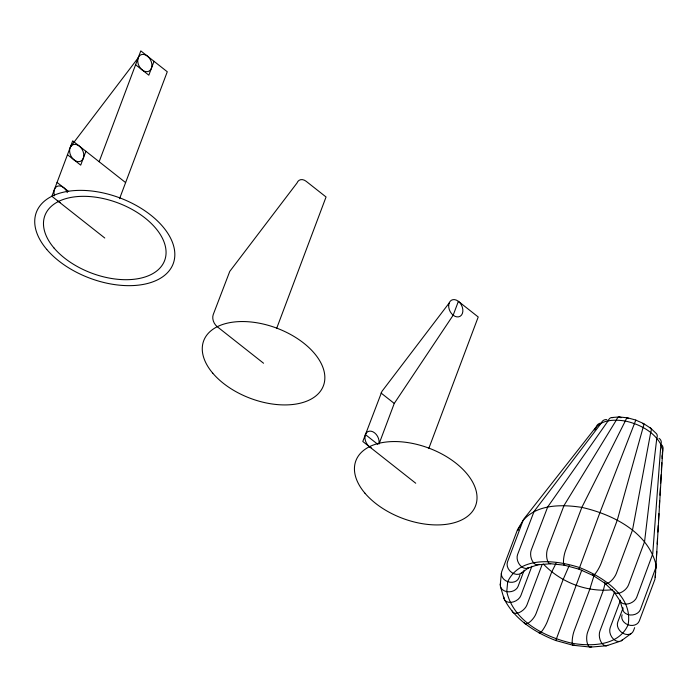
<?xml version="1.0" encoding="UTF-8"?>
<svg xmlns="http://www.w3.org/2000/svg" width="698" height="698" viewBox="0 0 698 698"><rect width="100%" height="100%" fill="white"/><g stroke="black" fill="none" stroke-linecap="round" stroke-linejoin="round"><path stroke-width="1.05" d="M500.623 583.048A9.135 7.093 -6.2 0 0 506.757 591.634C513.492 621.36 544.85 637.1 572.247 643.286C591.756 646.618 618.864 645.781 628.087 624.815A9.135 7.399 18 0 0 639.289 620.967L654.907 579.41L655.596 572.098M655.78 568.844L656.024 564.516M656.46 556.934L656.766 551.525M657.193 543.943L657.507 538.533M657.874 532.033L658.24 525.542M658.546 520.123L658.921 513.632M659.287 507.132L659.654 500.632M659.959 495.222L660.395 487.64M660.64 483.313L661.128 474.649M661.381 470.321L661.809 462.739M662.053 458.411L662.175 456.248A9.135 7.399 18 0 0 662.323 452.365M500.248 584.898L501.339 573.555M518.108 530.471L518.309 528.403L524.067 518.736L596.284 426.731A9.135 7.198 42.9 0 1 600.428 423.093M662.175 456.248L662.725 450.55A9.135 7.093 -6.2 0 0 662.009 445.167M655.291 577.508L662.725 450.55L660.893 444.399A9.135 6.308 -25.7 0 0 659.008 438.335M605.131 583.135L603.29 590.482L587.672 632.048A9.135 3.865 -89.2 0 0 587.271 643.146A9.135 3.865 -89.2 0 0 591.703 646.618M635.712 420.615L635.852 420.074L627.86 417.893M593.989 575.623L589.854 589.077L574.227 630.643A9.135 2.103 -79.3 0 0 572.177 641.567A9.135 2.103 -79.3 0 0 574.088 644.778M581.809 570.048L555.791 640.537L572.91 645.222M85.915 151.292L80.706 165.147L67.47 154.712M99.142 161.727L140.804 50.893L167.267 71.763L119.55 198.721M154.04 61.328L148.831 75.183L135.595 64.748M276.6 328.557L326.053 196.984L306.204 181.332A9.135 6.5 63.4 0 0 296.982 183.042L229.764 271.391L213.239 314.571A9.135 6.5 63.4 0 0 217.253 326.716L263.565 363.239M449.154 303.045L381.928 391.395L362.803 441.494L415.729 483.234M379.023 443.989L394.257 403.444L453.168 315.191L458.377 301.335L478.217 316.988L428.764 448.561M520.054 574.777L518.911 577.822A9.135 7.399 18 0 1 507.708 581.67L506.757 591.634A9.135 7.093 -6.2 0 0 518.091 586.364L524.189 570.144M531.893 566.191L520.848 595.586A9.135 6.308 -25.7 0 1 511.067 602.357A9.135 6.308 -25.7 0 1 503.904 597.148M542.224 564.316L526.981 604.861A9.135 5.095 -40.3 0 1 519.085 612.608A9.135 5.095 -40.3 0 1 512.14 610.986M614.415 592.489L599.94 631.018A9.135 5.366 78.9 0 0 601.057 641.994A9.135 5.366 78.9 0 0 607.792 645.266M620.487 600.245L610.2 627.615A9.135 6.5 63.4 0 0 613.368 639.028A9.135 6.5 63.4 0 0 622.529 639.673M623.087 607.897L617.756 622.093A9.135 7.198 42.9 0 0 623.026 633.313A9.135 7.198 42.9 0 0 633.505 630.687L634.648 627.642M569.202 565.589L563.146 579.506L547.529 621.063A9.135 1.728 -61.4 0 1 542.172 630.817A9.135 1.728 -61.4 0 1 539.083 632.231M579.384 568.512L579.035 569.184L564.202 565.127M556.07 563.26L551.699 571.985L536.081 613.551A9.135 3.534 -51.7 0 1 529.311 622.372A9.135 3.534 -51.7 0 1 524.076 622.38M70.978 146.17L70.079 147.784A9.135 6.5 63.4 0 0 77.129 161.482A9.135 6.5 63.4 0 0 82.94 151.047A9.135 6.5 63.4 0 0 70.978 146.17L138.204 57.821M520.298 525.838L517.34 530.096L501.714 571.662A9.135 7.399 18 0 0 507.708 581.67C520.298 555.268 556.638 560.171 579.523 567.561C602.47 576.705 633.418 595.909 628.087 624.815A9.135 7.399 18 0 1 622.093 614.807M520.891 573.424L528.622 567.771A9.135 6.5 63.4 0 1 519.966 565.136A9.135 6.5 63.4 0 1 517.576 554.57L534.092 511.398L601.318 423.049A9.135 6.5 63.4 0 1 606.885 419.655M621.237 640.816L631.149 633.575M555.861 640.494L555.791 640.537C535.383 632.597 515.56 620.007 504.872 600.28M527.025 568.381L537.792 564.822L550.652 563.74L564.752 565.214A9.135 2.103 -79.3 0 1 563.504 560.477A9.135 2.103 -79.3 0 1 565.528 550.548L581.844 507.385L625.295 421.034A9.135 2.103 -79.3 0 1 628.27 418.582M619.65 641.427L606.466 645.781L590.709 647.107L573.451 645.301M611.439 417.579L619.021 416.942L627.319 417.805M612.495 589.705C587.219 592.628 560.808 582.402 543.358 564.028M593.134 575.501L579.035 569.184L579.183 568.643L599.408 513.972L635.782 420.126L643.443 423.477L650.894 428.363L656.513 433.737A9.135 5.095 -40.3 0 1 656.801 438.213L644.577 541.604L628.532 584.915A9.135 5.095 -40.3 0 1 620.644 592.663A9.135 5.095 -40.3 0 1 613.69 591.04M592.759 575.248L605.532 583.641M125.605 182.597L72.679 140.856L51.853 196.278L104.779 238.018M381.029 393.009L394.257 403.444M57.062 182.422L68.64 191.549M365.403 434.575L377.81 444.356M604.765 583.135L614.31 592.244L620.74 601.973M622.782 609.947L619.964 600.516A9.135 6.308 -25.7 0 0 628.06 603.883A9.135 6.308 -25.7 0 0 636.716 597.279L652.726 553.915L660.893 444.399C653.677 431.381 639.385 424.114 625.295 421.034C614.755 419.385 600.193 419.289 594.356 429.968A9.135 7.399 18 0 1 595.848 428.537M500.492 586.739L504.096 598.832M60.264 202.603A9.135 6.5 63.4 0 1 57.358 200.483M54.549 195.772A9.135 6.5 63.4 0 1 57.951 186.034A9.135 6.5 63.4 0 1 67.322 192.613M371.223 447.828A9.135 6.5 63.4 0 1 364.958 436.538A9.135 6.5 63.4 0 1 372.828 431.748A9.135 6.5 63.4 0 1 379.084 443.038M539.109 564.307A9.135 5.366 78.9 0 1 532.373 561.026A9.135 5.366 78.9 0 1 531.257 550.05L547.721 506.888L608.159 420.781A9.135 5.366 78.9 0 1 612.87 417.674M550.652 563.74A9.135 3.865 -89.2 0 1 546.97 558.749A9.135 3.865 -89.2 0 1 547.616 548.672L564.01 505.518L616.343 420.091A9.135 3.865 -89.2 0 1 620.976 417.814M592.689 574.471A9.135 1.728 -61.4 0 0 595.778 573.058A9.135 1.728 -61.4 0 0 601.135 563.312L617.302 520.097L643.102 427.412A9.135 1.728 -61.4 0 0 642.779 423.782M604.389 582.158A9.135 3.534 -51.7 0 0 609.633 582.149A9.135 3.534 -51.7 0 0 616.395 573.328L632.501 530.07L650.728 432.42A9.135 3.534 -51.7 0 0 650.117 427.865M622.537 608.106A9.135 7.093 -6.2 0 0 630.207 614.999A9.135 7.093 -6.2 0 0 640.38 609.581L656.382 566.165C648.712 532.338 613.027 514.435 581.844 507.385C562.012 504.349 537.355 504.008 523.125 520.385L507.498 561.942A9.135 7.198 42.9 0 0 511.765 572.552A9.135 7.198 42.9 0 0 522.305 572.186M46.749 249.413A73.089 42.857 20.6 0 0 167.782 272.386A73.089 42.857 20.6 0 0 99.805 192.247A73.089 42.857 20.6 0 0 46.749 249.413M53.999 247.991A63.954 37.5 20.6 0 0 159.903 268.084A63.954 37.5 20.6 0 0 100.425 197.97A63.954 37.5 20.6 0 0 53.999 247.991M137.75 59.792A9.135 6.5 63.4 0 0 147.653 71.624A9.135 6.5 63.4 0 0 149.04 57.698A9.135 6.5 63.4 0 0 137.75 59.792M212.785 373.212A63.954 37.5 20.6 0 0 318.689 393.306A63.954 37.5 20.6 0 0 259.211 323.191A63.954 37.5 20.6 0 0 212.785 373.212M364.958 493.216A63.954 37.5 20.6 0 0 470.862 513.309A63.954 37.5 20.6 0 0 411.375 443.195A63.954 37.5 20.6 0 0 364.958 493.216M448.701 305.017A9.135 6.5 63.4 0 0 458.603 316.848A9.135 6.5 63.4 0 0 459.999 302.923A9.135 6.5 63.4 0 0 448.701 305.017"/></g></svg>
